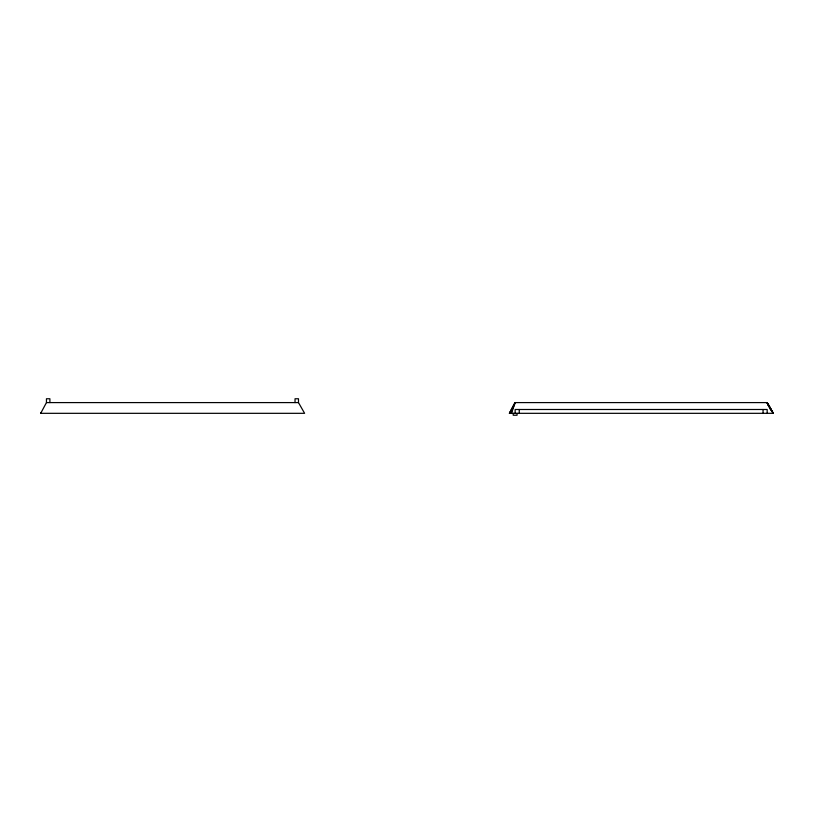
<?xml version="1.0" encoding="UTF-8"?>
<svg xmlns="http://www.w3.org/2000/svg" width="814" height="814" viewBox="0 0 814 814"><rect width="100%" height="100%" fill="white"/><g stroke="black" fill="none" stroke-linecap="round" stroke-linejoin="round"><path stroke-width="1.22" d="M511.528 413.319L515.14 402.594L767.154 402.594L773.3 413.319L509.401 413.319L515.14 402.594L510.754 413.319M510.113 413.319L515.14 402.594L509.391 413.319M509.656 413.319L515.14 402.594M295.034 402.594L295.034 398.758L298.484 398.758L298.484 402.594L304.609 413.319L40.7 413.319L41.056 412.647M40.7 413.319L46.449 402.594L46.449 398.758L49.898 398.758L49.898 402.594M46.449 402.594L298.484 402.594M773.269 413.319L767.164 402.594L768.365 405.81M772.934 412.718L767.164 402.594L770.034 409.035M773.035 413.319L767.164 402.594L770.96 410.103M767.175 413.319L767.164 409.493L515.14 409.493L515.14 413.319M763.054 409.493L763.054 413.319M519.251 409.493L519.251 413.319M517.053 413.319L517.053 415.242L513.217 415.242L513.217 413.319"/></g></svg>
